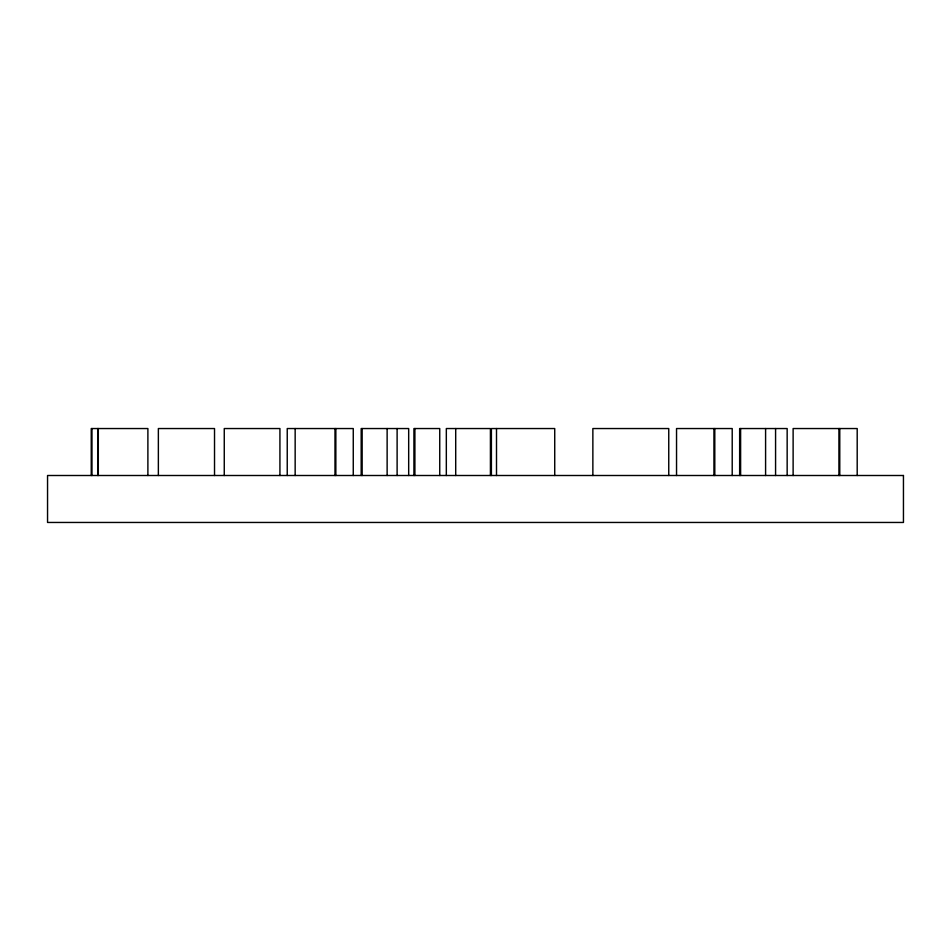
<?xml version="1.0" encoding="UTF-8"?>
<svg xmlns="http://www.w3.org/2000/svg" width="951" height="951" viewBox="0 0 951 951"><rect width="100%" height="100%" fill="white"/><g stroke="black" fill="none" stroke-linecap="round" stroke-linejoin="round"><path stroke-width="1.43" d="M857.196 475.5L857.196 428.544L793.122 428.544L793.122 475.5M839.769 428.544L839.769 475.5M838.925 428.544L838.925 475.5M787.155 475.5L787.155 428.544L739.64 428.544L739.64 475.5M775.576 428.544L775.576 475.5M765.591 428.544L765.591 475.5M740.615 428.544L740.615 475.5M732.211 475.5L732.211 428.544L676.541 428.544L676.541 475.5M714.795 428.544L714.795 475.5M713.939 428.544L713.939 475.5M668.755 475.5L668.755 428.544L592.865 428.544L592.865 475.5M554.73 475.5L554.73 428.544L491.394 428.544L491.394 475.5M496.505 428.544L496.505 475.5M490.419 475.5L490.419 428.544L446.328 428.544L446.328 475.5M455.707 428.544L455.707 475.5M439.742 475.5L439.742 428.544L413.923 428.544L413.923 475.5M414.898 428.544L414.898 475.5M408.68 475.5L408.68 428.544L361.178 428.544L361.178 475.5M397.114 428.544L397.114 475.5M387.128 428.544L387.128 475.5M362.153 428.544L362.153 475.5M353.261 475.5L353.261 428.544L287.238 428.544L287.238 475.5M335.846 428.544L335.846 475.5M334.99 428.544L334.99 475.5M295.155 428.544L295.155 475.5M279.927 475.5L279.927 428.544L224.258 428.544L224.258 475.5M214.522 475.5L214.522 428.544L158.365 428.544L158.365 475.5M147.892 475.5L147.892 428.544L91.248 428.544L91.248 475.5M98.31 428.544L98.31 475.5M97.703 428.544L97.703 475.5M91.974 428.544L91.974 475.5M903.45 475.5L47.55 475.5L47.55 522.456L903.45 522.456L903.45 475.5"/></g></svg>
